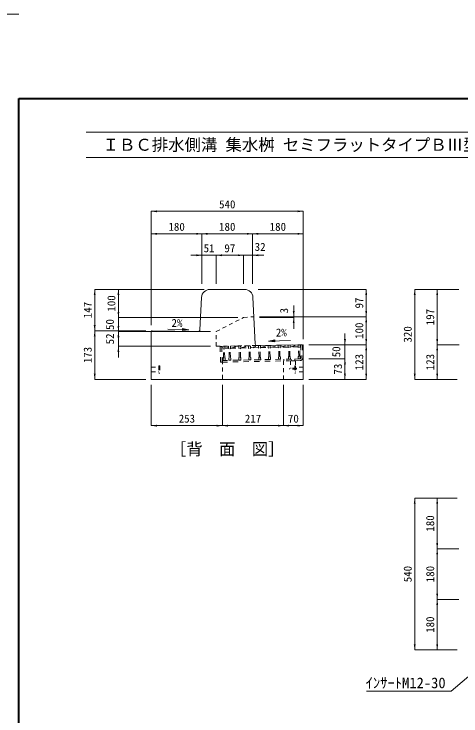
# Model space of a CAD drawing. Units: millimetres at full size. Extents: x 5964 to 125098, y -10801 to 28073.
# Drawn here: x 68988 to 70577, y -4780 to -2283 of the extents above; entities that cross this region are included whole.
import ezdxf
from ezdxf.enums import TextEntityAlignment as Align

# ---------------------------------------------------------------- set-up
doc = ezdxf.new("R2010")
doc.units = ezdxf.units.MM
doc.header["$LTSCALE"] = 19
doc.linetypes.add('USER1', pattern=[1.35, 0.75, -0.6])
doc.linetypes.add('USER3', pattern=[2, 1, -1])
for name, color, linetype, lineweight in [('0_2', 7, 'Continuous', 20), ('Defpoints_3', 7, 'Continuous', 13), ('インサート', 3, 'USER1', 9), ('グレーチング', 7, 'USER1', 5), ('図枠', 7, 'Continuous', 5), ('寸法引出', 7, 'Continuous', 9), ('寸法線', 7, 'Continuous', 9), ('本体', 2, 'Continuous', 9)]:
    doc.layers.add(name, color=color, linetype=linetype, lineweight=lineweight)
doc.styles.add('ＭＳ ゴシック', font='')
doc.styles.get('ＭＳ ゴシック').set_extended_font_data('MS Gothic')

# ---------------------------------------------------------------- blocks, each defined once
blk = doc.blocks.new('filled_arrow')
at = {"color": 0, "linetype": 'Continuous', "lineweight": -2}
blk.add_solid([(7.5, 1.25), (0, 0), (7.5, -1.25)], dxfattribs=at)

msp = doc.modelspace()

# ---------------------------------------------------------------- hatches: boundary and pattern name
at = {"layer": '寸法引出'}
for points in [[(69586.54, -3401.95), (69586.41, -3409.45), (69608.97, -3406.09)], [(69915.37, -3442.29), (69915.5, -3449.79), (69892.94, -3446.43)]]:
    msp.add_hatch(color=256, dxfattribs=at).paths.add_polyline_path(points)

# ---------------------------------------------------------------- linework, layer by layer
at = {"layer": 'Defpoints_3'}
msp.add_line((68854.4, -2283.34), (69004.4, -2283.34), dxfattribs=at)
at = {"layer": 'インサート'}
for p, q in [((69987.99, -3516.37), (69971, -3516.71)), ((69971, -3516.71), (69971.54, -3543.7)), ((69987.99, -3516.37), (69988.53, -3543.36)), ((69475.88, -3539.29), (69502.88, -3539.29)), ((69502.88, -3535.29), (69502.88, -3560.29)), ((69502.88, -3535.29), (69505.89, -3535.29)), ((69505.89, -3535.29), (69505.89, -3560.29)), ((69992.53, -3543.28), (69967.54, -3543.78)), ((69967.54, -3543.78), (69967.6, -3546.78)), ((69988.88, -3535.29), (69985.88, -3535.29)), ((69985.88, -3535.29), (69985.88, -3560.29)), ((69988.88, -3535.29), (69988.88, -3560.29)), ((70015.88, -3539.29), (69988.88, -3539.29)), ((69992.53, -3543.28), (69992.59, -3546.28)), ((69475.88, -3556.29), (69502.88, -3556.29)), ((69502.88, -3560.29), (69505.89, -3560.29)), ((69992.59, -3546.28), (69967.6, -3546.78)), ((69988.88, -3560.29), (69985.88, -3560.29)), ((70015.88, -3556.29), (69988.88, -3556.29))]:
    msp.add_line(p, q, dxfattribs=at)
at = {"layer": 'グレーチング', "linetype": 'USER3'}
for p, q in [((69726.68, -3465.59), (69720.68, -3465.71)), ((69720.68, -3465.71), (69721.8, -3521.69)), ((69726.68, -3465.59), (69727.8, -3521.57)), ((69730.68, -3465.51), (70013.62, -3459.85)), ((69730.68, -3465.51), (69730.84, -3473.5)), ((69737.68, -3465.37), (69737.84, -3473.36)), ((69737.82, -3472.36), (69750.75, -3468.95)), ((69750.67, -3465.11), (69750.83, -3473.1)), ((69757.67, -3464.97), (69757.83, -3472.96)), ((69758.61, -3471.95), (69786.77, -3464.38)), ((69786.47, -3464.39), (69786.63, -3472.39)), ((69793.46, -3464.25), (69793.62, -3472.25)), ((69793.6, -3471.25), (69821.76, -3463.68)), ((69821.46, -3463.69), (69821.62, -3471.69)), ((69828.46, -3463.55), (69828.62, -3471.55)), ((69828.6, -3470.55), (69856.75, -3462.98)), ((69856.89, -3469.98), (69828.6, -3470.55)), ((69856.75, -3462.98), (69856.91, -3470.98)), ((69863.75, -3462.84), (69863.91, -3470.84)), ((69863.89, -3469.84), (69892.04, -3462.28)), ((69863.89, -3469.84), (69892.18, -3469.28)), ((69891.74, -3462.28), (69891.9, -3470.28)), ((69893.43, -3471.75), (69891.9, -3470.28)), ((69897.43, -3471.67), (69898.9, -3470.14)), ((69898.74, -3462.14), (69898.9, -3470.14)), ((69898.88, -3469.14), (69927.04, -3461.58)), ((69927.18, -3468.58), (69898.88, -3469.14)), ((69927.04, -3461.58), (69927.2, -3469.58)), ((69928.73, -3471.05), (69927.2, -3469.58)), ((69932.73, -3470.97), (69934.2, -3469.44)), ((69934.04, -3461.44), (69934.2, -3469.44)), ((69934.18, -3468.44), (69962.33, -3460.87)), ((69962.47, -3467.87), (69934.18, -3468.44)), ((69962.33, -3460.87), (69962.49, -3468.87)), ((69964.02, -3470.34), (69962.49, -3468.87)), ((69964.64, -3501.33), (69964.02, -3470.34)), ((69968.02, -3470.26), (69969.49, -3468.73)), ((69968.64, -3501.25), (69968.02, -3470.26)), ((69969.33, -3460.73), (69969.49, -3468.73)), ((69969.47, -3467.73), (69997.62, -3460.17)), ((69997.76, -3467.17), (69969.47, -3467.73)), ((69997.62, -3460.17), (69997.78, -3468.16)), ((69999.31, -3469.63), (69997.78, -3468.16)), ((69999.93, -3500.63), (69999.31, -3469.63)), ((70003.31, -3469.55), (70004.78, -3468.02)), ((70003.93, -3500.55), (70003.31, -3469.55)), ((70004.62, -3460.03), (70004.78, -3468.02)), ((70007.62, -3459.97), (70008.54, -3505.96)), ((70013.62, -3459.85), (70014.54, -3505.84)), ((69732.37, -3474.97), (69730.84, -3473.5)), ((69732.99, -3505.97), (69732.37, -3474.97)), ((69736.37, -3474.89), (69737.84, -3473.36)), ((69736.99, -3505.89), (69736.37, -3474.89)), ((69737.82, -3472.36), (69750.81, -3472.1)), ((69752.36, -3474.57), (69750.83, -3473.1)), ((69752.98, -3505.57), (69752.36, -3474.57)), ((69756.36, -3474.49), (69757.83, -3472.96)), ((69756.98, -3505.49), (69756.36, -3474.49)), ((69757.81, -3471.96), (69786.91, -3471.38)), ((69788.16, -3473.86), (69786.63, -3472.39)), ((69788.78, -3504.85), (69788.16, -3473.86)), ((69792.15, -3473.78), (69793.62, -3472.25)), ((69792.77, -3504.77), (69792.15, -3473.78)), ((69793.6, -3471.25), (69821.9, -3470.68)), ((69823.15, -3473.16), (69821.62, -3471.69)), ((69823.77, -3504.15), (69823.15, -3473.16)), ((69827.15, -3473.08), (69828.62, -3471.55)), ((69827.77, -3504.07), (69827.15, -3473.08)), ((69858.44, -3472.45), (69856.91, -3470.98)), ((69859.06, -3503.45), (69858.44, -3472.45)), ((69862.44, -3472.37), (69863.91, -3470.84)), ((69863.06, -3503.37), (69862.44, -3472.37)), ((69894.05, -3502.75), (69893.43, -3471.75)), ((69898.05, -3502.67), (69897.43, -3471.67)), ((69929.35, -3502.04), (69928.73, -3471.05)), ((69933.35, -3501.96), (69932.73, -3470.97)), ((69727.68, -3515.58), (69960.83, -3510.91)), ((69727.8, -3521.57), (69955.75, -3517.02)), ((69732.99, -3505.97), (69731.52, -3507.5)), ((69731.52, -3507.5), (69731.68, -3515.5)), ((69731.68, -3515.5), (69738.68, -3515.36)), ((69736.99, -3505.89), (69738.52, -3507.36)), ((69738.52, -3507.36), (69738.68, -3515.36)), ((69752.98, -3505.57), (69751.51, -3507.1)), ((69751.51, -3507.1), (69751.67, -3515.1)), ((69751.67, -3515.1), (69758.67, -3514.96)), ((69756.98, -3505.49), (69758.51, -3506.96)), ((69758.51, -3506.96), (69758.67, -3514.96)), ((69788.78, -3504.85), (69787.31, -3506.38)), ((69787.31, -3506.38), (69787.47, -3514.38)), ((69787.47, -3514.38), (69794.46, -3514.24)), ((69792.77, -3504.77), (69794.3, -3506.24)), ((69794.3, -3506.24), (69794.46, -3514.24)), ((69823.77, -3504.15), (69822.3, -3505.68)), ((69822.3, -3505.68), (69822.46, -3513.68)), ((69829.46, -3513.54), (69822.46, -3513.68)), ((69827.77, -3504.07), (69829.3, -3505.54)), ((69829.3, -3505.54), (69829.46, -3513.54)), ((69859.06, -3503.45), (69857.59, -3504.98)), ((69857.59, -3504.98), (69857.75, -3512.97)), ((69857.75, -3512.97), (69864.75, -3512.83)), ((69863.06, -3503.37), (69864.59, -3504.84)), ((69864.59, -3504.84), (69864.75, -3512.83)), ((69894.05, -3502.75), (69892.58, -3504.28)), ((69892.58, -3504.28), (69892.74, -3512.27)), ((69899.74, -3512.13), (69892.74, -3512.27)), ((69898.05, -3502.67), (69899.58, -3504.14)), ((69899.58, -3504.14), (69899.74, -3512.13)), ((69929.35, -3502.04), (69927.88, -3503.57)), ((69927.88, -3503.57), (69928.04, -3511.57)), ((69935.04, -3511.43), (69928.04, -3511.57)), ((69933.35, -3501.96), (69934.88, -3503.43)), ((69934.88, -3503.43), (69935.04, -3511.43)), ((69946.63, -3511.2), (69946.75, -3517.2)), ((70004.74, -3516.04), (69955.75, -3517.02)), ((70004.62, -3510.04), (69961.63, -3510.9)), ((69964.64, -3501.33), (69963.17, -3502.86)), ((69963.17, -3502.86), (69963.33, -3510.86)), ((69970.21, -3510.91), (69963.22, -3511.19)), ((69968.64, -3501.25), (69970.17, -3502.72)), ((69970.17, -3502.72), (69970.33, -3510.72)), ((69973.13, -3510.67), (69973.25, -3516.67)), ((69986.13, -3510.41), (69986.25, -3516.41)), ((69999.93, -3500.63), (69998.46, -3502.16)), ((69998.46, -3502.16), (69998.62, -3510.16)), ((70005.62, -3510.02), (69998.62, -3510.16)), ((70003.93, -3500.55), (70005.46, -3502.02)), ((70005.46, -3502.02), (70005.62, -3510.02)), ((69727.8, -3521.57), (69721.8, -3521.69))]:
    msp.add_line(p, q, dxfattribs=at)
for radius, start, end in [(4, 271.14586, 1.14572), (10, 271.14571, 1.14575)]:
    msp.add_arc((70004.54, -3506.04), radius, start, end, dxfattribs=at)
at = {"layer": '図枠', "lineweight": 40}
for p, q in [((69004.4, -5283.34), (69004.4, -2583.34)), ((69004.4, -2583.34), (73159.4, -2583.34))]:
    msp.add_line(p, q, dxfattribs=at)
at = {"layer": '図枠', "lineweight": 13}
for p, q in [((69244.4, -2703.34), (72919.4, -2703.34)), ((69244.4, -2793.34), (72919.4, -2793.34))]:
    msp.add_line(p, q, dxfattribs=at)
at = {"layer": '寸法引出'}
for p, q in [((69608.97, -3406.09), (69534.96, -3404.8)), ((69892.94, -3446.43), (69970.5, -3445.08))]:
    msp.add_line(p, q, dxfattribs=at)
at = {"layer": '寸法引出', "lineweight": 13}
for points in [[(69586.54, -3401.95), (69586.41, -3409.45), (69608.97, -3406.09)], [(69915.37, -3442.29), (69915.5, -3449.79), (69892.94, -3446.43)]]:
    msp.add_lwpolyline(points, close=True, dxfattribs=at)
at = {"layer": '寸法線'}
for p, q in [((69475.88, -2985.1), (70015.88, -2985.1)), ((69475.88, -3389.82), (69475.88, -2985.1)), ((70015.88, -3439.78), (70015.88, -2985.1)), ((69475.88, -3065.1), (69655.88, -3065.1)), ((69475.88, -3389.82), (69475.88, -3065.1)), ((69655.88, -3065.1), (69835.88, -3065.1)), ((69655.88, -3242.79), (69655.88, -3065.1)), ((69655.88, -3242.79), (69655.88, -3065.1)), ((69835.88, -3242.79), (69835.88, -3065.1)), ((69835.88, -3065.1), (70015.88, -3065.1)), ((69835.88, -3242.79), (69835.88, -3065.1)), ((70015.88, -3439.78), (70015.88, -3065.1)), ((69615.88, -3141.46), (69746.7, -3141.46)), ((69655.88, -3242.79), (69655.88, -3141.46)), ((69706.7, -3242.79), (69706.7, -3141.46)), ((69706.7, -3141.46), (69803.59, -3141.46)), ((69706.7, -3242.79), (69706.7, -3141.46)), ((69763.59, -3141.46), (69875.88, -3141.46)), ((69803.59, -3242.79), (69803.59, -3141.46)), ((69803.59, -3242.79), (69803.59, -3141.46)), ((69835.88, -3242.79), (69835.88, -3141.46)), ((69274.51, -3262.79), (69274.51, -3409.82)), ((69664.14, -3262.79), (69274.51, -3262.79)), ((69358.81, -3362.89), (69358.81, -3262.79)), ((69635.88, -3262.79), (69358.81, -3262.79)), ((69855.88, -3262.79), (70240.05, -3262.79)), ((70240.05, -3359.89), (70240.05, -3262.79)), ((70412.43, -3262.79), (70412.43, -3582.78)), ((70568.89, -3262.79), (70412.43, -3262.79)), ((70492.43, -3262.79), (70492.43, -3459.79)), ((70568.89, -3262.79), (70492.43, -3262.79)), ((69982.19, -3319.89), (69982.19, -3402.89)), ((69358.81, -3452.88), (69358.81, -3322.89)), ((69783.59, -3362.89), (69358.81, -3362.89)), ((69783.59, -3362.89), (69358.81, -3362.89)), ((69860.74, -3359.89), (69982.19, -3359.89)), ((69860.74, -3359.89), (70240.05, -3359.89)), ((69860.74, -3359.89), (70240.05, -3359.89)), ((69860.89, -3362.89), (69982.19, -3362.89)), ((70240.05, -3459.78), (70240.05, -3359.89)), ((69358.81, -3505.24), (69358.81, -3372.88)), ((69455.88, -3409.82), (69274.51, -3409.82)), ((69274.51, -3409.82), (69274.51, -3582.78)), ((69455.88, -3409.82), (69274.51, -3409.82)), ((69686.7, -3412.88), (69358.81, -3412.88)), ((69686.7, -3412.88), (69358.81, -3412.88)), ((70164.43, -3549.9), (70164.43, -3419.78)), ((69686.7, -3465.24), (69358.81, -3465.24)), ((70035.88, -3459.78), (70164.43, -3459.78)), ((70035.88, -3459.78), (70240.05, -3459.78)), ((70035.88, -3459.78), (70240.05, -3459.78)), ((70240.05, -3459.78), (70240.05, -3582.78)), ((70570.92, -3459.79), (70492.43, -3459.79)), ((70492.43, -3459.79), (70492.43, -3582.78)), ((70570.92, -3459.79), (70492.43, -3459.79)), ((70035.64, -3509.9), (70164.43, -3509.9)), ((70035.64, -3509.9), (70164.43, -3509.9)), ((70164.43, -3582.78), (70164.43, -3509.9)), ((69455.88, -3582.78), (69274.51, -3582.78)), ((70035.88, -3582.78), (70164.43, -3582.78)), ((70035.88, -3582.78), (70240.05, -3582.78)), ((70562.9, -3582.78), (70412.43, -3582.78)), ((70562.9, -3582.78), (70492.43, -3582.78)), ((69475.88, -3602.78), (69475.88, -3747.53)), ((69728.78, -3602.78), (69728.78, -3747.53)), ((69728.78, -3602.78), (69728.78, -3747.53)), ((69945.88, -3602.78), (69945.88, -3747.53)), ((69945.88, -3602.78), (69945.88, -3747.53)), ((70015.88, -3602.78), (70015.88, -3747.53)), ((69475.88, -3747.53), (69728.78, -3747.53)), ((69728.78, -3747.53), (69945.88, -3747.53)), ((69945.88, -3747.53), (70015.88, -3747.53)), ((70412.43, -4005.42), (70412.43, -4545.42)), ((70562.89, -4005.42), (70412.43, -4005.42)), ((70492.43, -4005.42), (70492.43, -4185.42)), ((70562.89, -4005.42), (70492.43, -4005.42)), ((70568.9, -4185.42), (70492.43, -4185.42)), ((70492.43, -4185.42), (70492.43, -4365.42)), ((70568.9, -4185.42), (70492.43, -4185.42)), ((70568.9, -4365.42), (70492.43, -4365.42)), ((70492.43, -4365.42), (70492.43, -4545.42)), ((70568.9, -4365.42), (70492.43, -4365.42)), ((70562.89, -4545.42), (70412.43, -4545.42)), ((70562.89, -4545.42), (70492.43, -4545.42))]:
    msp.add_line(p, q, dxfattribs=at)
msp.add_lwpolyline([(70729.39, -4532.9), (70542.44, -4691.48), (70241.22, -4691.48)], dxfattribs=at)
at = {"layer": '本体', "lineweight": 20}
for p, q in [((69684.42, -3262.79), (69807.35, -3262.79)), ((69648.7, -3406.38), (69654.46, -3291.29)), ((69845.55, -3456.02), (69837.31, -3291.29)), ((69475.88, -3412.88), (69475.88, -3582.78)), ((69641.58, -3413.03), (69478.94, -3409.88)), ((69852.66, -3462.67), (70015.88, -3459.78)), ((70015.88, -3459.78), (70015.88, -3582.78)), ((70015.88, -3582.78), (69475.88, -3582.78))]:
    msp.add_line(p, q, dxfattribs=at)
at = {"layer": '本体', "linetype": 'USER1'}
for p, q in [((69706.7, -3412.88), (69803.59, -3362.89)), ((69803.59, -3362.89), (69840.74, -3359.89)), ((69706.7, -3465.24), (69706.7, -3412.88)), ((69706.7, -3465.24), (69852.66, -3462.67)), ((69728.78, -3514.86), (69728.78, -3582.78)), ((69945.88, -3582.78), (69945.88, -3511.03))]:
    msp.add_line(p, q, dxfattribs=at)
at = {"layer": '本体', "lineweight": 20}
for centre, radius, start, end in [((69684.42, -3292.79), 30, 90, 177.13816), ((69807.35, -3292.79), 30, 2.86284, 90), ((69478.88, -3412.88), 3, 88.89118, 180), ((69641.71, -3406.03), 7, 268.89118, 357.13816), ((69852.54, -3455.67), 7, 182.86284, 271.01161)]:
    msp.add_arc(centre, radius, start, end, dxfattribs=at)

# ---------------------------------------------------------------- block references
at = {"layer": '寸法線', "xscale": 2.67, "yscale": 2.67}
for p in [(69475.88, -2985.1), (69475.88, -3065.1), (69655.88, -3065.1), (69835.88, -3065.1), (69706.7, -3141.46), (69706.7, -3141.46), (69835.88, -3141.46), (69475.88, -3747.53), (69728.78, -3747.53), (69945.88, -3747.53)]:
    msp.add_blockref('filled_arrow', p, dxfattribs=at)
for p, rotation in [((70015.88, -2985.1), 180), ((69655.88, -3065.1), 180), ((69835.88, -3065.1), 180), ((70015.88, -3065.1), 180), ((69655.88, -3141.46), 180), ((69803.59, -3141.46), 180), ((69803.59, -3141.46), 180), ((69274.51, -3262.79), 270), ((69358.81, -3262.79), 270), ((70240.05, -3262.79), 270), ((70412.43, -3262.79), 270), ((70492.43, -3262.79), 270), ((69358.81, -3362.89), 90), ((69358.81, -3362.89), 90), ((69982.19, -3359.89), 90), ((70240.05, -3359.89), 90), ((69982.19, -3362.89), 270), ((70240.05, -3359.89), 270), ((69274.51, -3409.82), 90), ((69358.81, -3412.88), 90), ((69274.51, -3409.82), 270), ((69358.81, -3412.88), 270), ((70164.43, -3459.78), 90), ((70240.05, -3459.78), 90), ((70492.43, -3459.79), 90), ((69358.81, -3465.24), 270), ((70240.05, -3459.78), 270), ((70492.43, -3459.79), 270), ((70164.43, -3509.9), 270), ((70164.43, -3509.9), 270), ((69274.51, -3582.78), 90), ((70164.43, -3582.78), 90), ((70240.05, -3582.78), 90), ((70412.43, -3582.78), 90), ((70492.43, -3582.78), 90), ((69728.78, -3747.53), 180), ((69945.88, -3747.53), 180), ((70015.88, -3747.53), 180), ((70412.43, -4005.42), 270), ((70492.43, -4005.42), 270), ((70492.43, -4185.42), 90), ((70492.43, -4185.42), 270), ((70492.43, -4365.42), 90), ((70492.43, -4365.42), 270), ((70412.43, -4545.42), 90), ((70492.43, -4545.42), 90)]:
    msp.add_blockref('filled_arrow', p, dxfattribs=dict(at, rotation=rotation))

# ---------------------------------------------------------------- texts
at = {"layer": '0_2', "style": 'ＭＳ ゴシック'}
for rotation, p in [(359, (69567.23, -3382.24)), (1, (69937.99, -3416.14))]:
    msp.add_text('2%', height=28.48, rotation=rotation, dxfattribs=at).set_placement(p, align=Align.MIDDLE_CENTER)
msp.add_text('［背  面\u3000図］', height=42.72, dxfattribs=at).set_placement((69745.88, -3831.03), align=Align.MIDDLE_CENTER)
at = {"layer": '図枠', "style": 'ＭＳ ゴシック'}
msp.add_text('\u3000ＩＢＣ排水側溝 集水桝 セミフラットタイプＢⅢ型 上部桝\u3000４００型', height=42.72, dxfattribs=at).set_placement((69244.4, -2748.34), align=Align.MIDDLE_LEFT)
at = {"layer": '寸法線', "style": 'ＭＳ ゴシック'}
for s, p in [('540', (69745.88, -2960.1)), ('180', (69565.88, -3040.1)), ('180', (69745.88, -3040.1)), ('180', (69925.88, -3040.1)), ('51', (69681.29, -3116.46)), ('97', (69755.14, -3116.46)), ('32', (69862.83, -3111.46)), ('253', (69602.33, -3722.53)), ('217', (69837.33, -3722.53)), ('70', (69980.88, -3722.53))]:
    msp.add_text(s, height=28.48, dxfattribs=at).set_placement(p, align=Align.MIDDLE_CENTER)
for s, p in [('100', (69333.81, -3312.84)), ('97', (70215.05, -3311.34)), ('147', (69249.51, -3336.3)), ('3', (69947.9, -3338.53)), ('197', (70467.43, -3361.29)), ('50', (69328.81, -3387.88)), ('100', (70215.05, -3409.83)), ('320', (70387.43, -3422.79)), ('52', (69328.81, -3439.06)), ('173', (69249.51, -3496.3)), ('50', (70133.46, -3484.85)), ('123', (70215.05, -3521.28)), ('123', (70467.43, -3521.29)), ('73', (70139.43, -3546.34)), ('180', (70467.43, -4095.42)), ('540', (70387.43, -4275.42)), ('180', (70467.43, -4275.42)), ('180', (70467.43, -4455.42))]:
    msp.add_text(s, height=28.48, rotation=90, dxfattribs=at).set_placement(p, align=Align.MIDDLE_CENTER)
msp.add_text('ｲﾝｻｰﾄM12-30', height=37.98, dxfattribs=at).set_placement((70522.44, -4643.48), align=Align.TOP_RIGHT)

doc.saveas('drawing.dxf')
